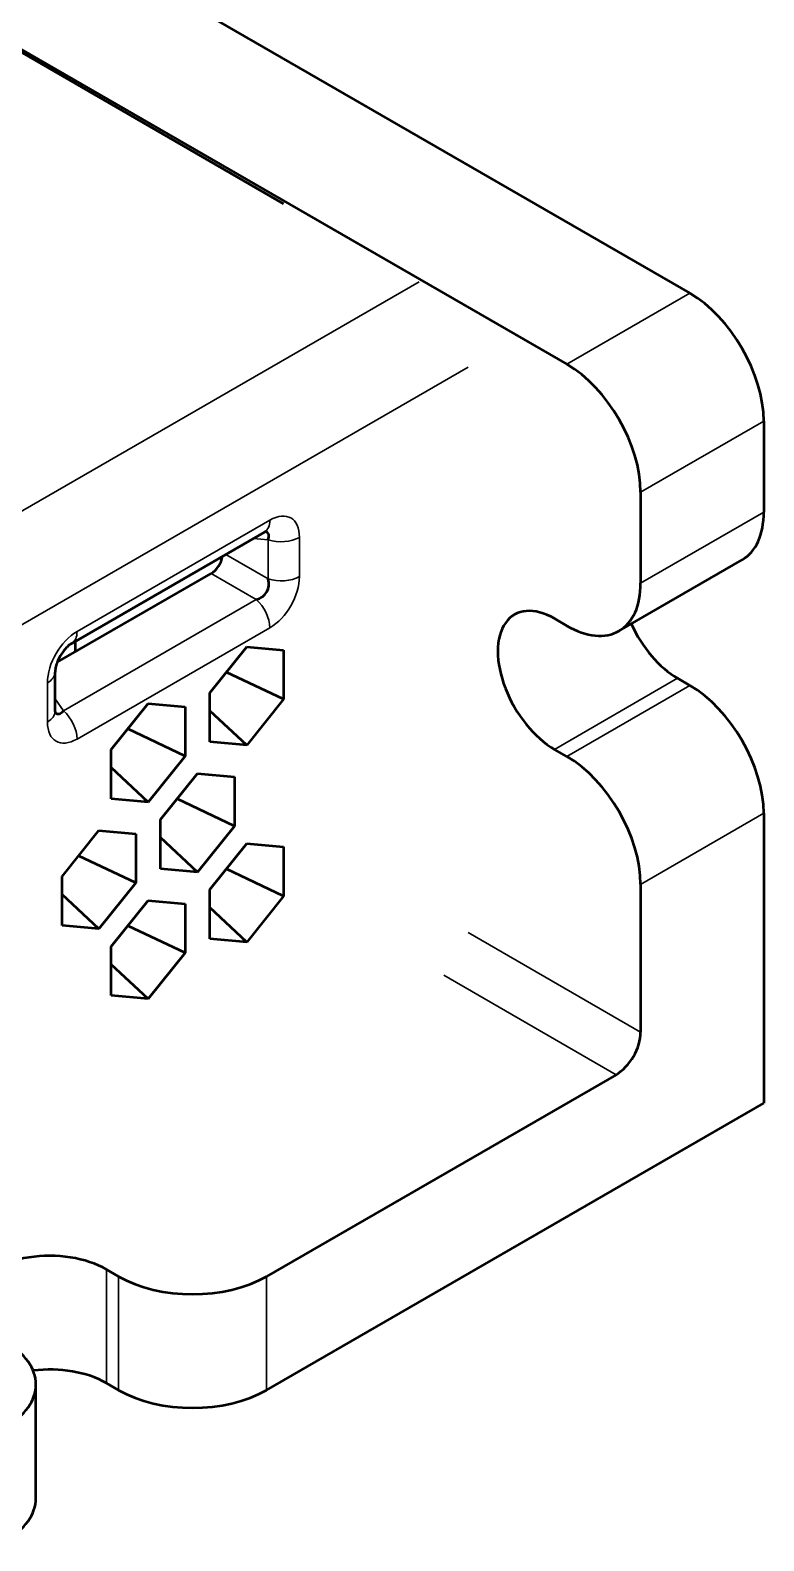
# Model space of a CAD drawing. Header units: millimetres. Extents: x 29 to 1149, y -40 to 354.
# Drawn here: x 397.44 to 418.5, y 232.02 to 275.42 of the extents above; entities that cross this region are included whole.
import ezdxf

# ---------------------------------------------------------------- set-up
doc = ezdxf.new("R2010")
doc.units = ezdxf.units.MM
doc.header["$LTSCALE"] = 1.2
doc.layers.add('외형선(ISO)', color=7, linetype='Continuous', lineweight=50)
doc.layers.add('좁은 외형선(ISO)', color=7, linetype='Continuous', lineweight=35)

msp = doc.modelspace()

# ---------------------------------------------------------------- linework, layer by layer
at = {"layer": '외형선(ISO)', "color": 7}
for p, q in [((327.9933, 318.8915), (416.3816, 267.8604)), ((404.7143, 270.4324), (388.0265, 280.067)), ((388.0973, 280.1079), (412.8461, 265.8192)), ((418.5029, 264.1862), (418.5029, 261.5734)), ((414.9674, 262.145), (414.9674, 259.5322)), ((404.1632, 260.9964), (398.6282, 257.8008)), ((414.3461, 258.1588), (417.8816, 260.2001)), ((398.2146, 257.2623), (402.6291, 259.811)), ((412.4925, 258.5115), (412.8461, 258.3074)), ((398.7396, 257.5654), (398.7364, 257.8633)), ((402.5931, 256.3839), (403.6537, 257.7034)), ((403.6537, 257.7034), (404.7144, 257.6087)), ((404.7144, 257.6087), (404.7144, 256.1945)), ((398.1503, 255.8481), (398.1503, 256.973)), ((404.7144, 256.1945), (403.0683, 256.9751)), ((416.028, 256.7969), (416.3816, 256.5928)), ((399.7647, 254.7509), (400.8253, 256.0704)), ((400.8253, 256.0704), (401.886, 255.9757)), ((402.5931, 254.9697), (402.5931, 256.3839)), ((404.7144, 256.1945), (403.6537, 254.875)), ((401.886, 255.9757), (401.886, 254.5615)), ((403.6537, 254.875), (402.5931, 255.8663)), ((401.886, 254.5615), (400.2398, 255.3421)), ((403.6537, 254.875), (402.5931, 254.9697)), ((399.7647, 253.3367), (399.7647, 254.7509)), ((401.886, 254.5615), (400.8253, 253.242)), ((412.8461, 254.5515), (412.4925, 254.7557)), ((400.8253, 253.242), (399.7647, 254.2333)), ((401.1789, 252.739), (402.2395, 254.0585)), ((402.2395, 254.0585), (403.3002, 253.9638)), ((403.3002, 253.9638), (403.3002, 252.5496)), ((400.8253, 253.242), (399.7647, 253.3367)), ((403.3002, 252.5496), (401.654, 253.3302)), ((401.1789, 251.3248), (401.1789, 252.739)), ((418.5029, 252.9185), (418.5029, 244.5903)), ((398.3504, 251.106), (399.4111, 252.4255)), ((399.4111, 252.4255), (400.4718, 252.3308)), ((400.4718, 252.3308), (400.4718, 250.9166)), ((402.2395, 251.2301), (401.1789, 252.2214)), ((403.3002, 252.5496), (402.2395, 251.2301)), ((402.5931, 250.7271), (403.6537, 252.0466)), ((403.6537, 252.0466), (404.7144, 251.9518)), ((404.7144, 251.9518), (404.7144, 250.5376)), ((400.4718, 250.9166), (398.8256, 251.6972)), ((402.2395, 251.2301), (401.1789, 251.3248)), ((404.7144, 250.5376), (403.0683, 251.3182)), ((398.3504, 249.6918), (398.3504, 251.106)), ((400.4718, 250.9166), (399.4111, 249.5971)), ((414.9674, 250.8773), (414.9674, 246.6315)), ((399.4111, 249.5971), (398.3504, 250.5884)), ((402.5931, 249.3129), (402.5931, 250.7271)), ((404.7144, 250.5376), (403.6537, 249.2182)), ((399.7647, 249.0941), (400.8253, 250.4136)), ((400.8253, 250.4136), (401.886, 250.3188)), ((401.886, 250.3188), (401.886, 248.9046)), ((403.6537, 249.2182), (402.5931, 250.2094)), ((399.4111, 249.5971), (398.3504, 249.6918)), ((401.886, 248.9046), (400.2398, 249.6852)), ((403.6537, 249.2182), (402.5931, 249.3129)), ((399.7647, 247.6799), (399.7647, 249.0941)), ((401.886, 248.9046), (400.8253, 247.5851)), ((400.8253, 247.5851), (399.7647, 248.5764)), ((400.8253, 247.5851), (399.7647, 247.6799)), ((414.2603, 245.4068), (404.2194, 239.6097)), ((404.2194, 236.3437), (418.5029, 244.5903)), ((399.6232, 239.8138), (399.9767, 239.6097)), ((399.9767, 236.3437), (399.6232, 236.5478)), ((397.6027, 233.241), (397.6027, 236.507))]:
    msp.add_line(p, q, dxfattribs=at)
for centre, major_axis, ratio, start_param, end_param in [((416.3816, 265.4109), (1.5, -2.5981), 0.5773503, 0.7853982, 2.3561945), ((412.8461, 263.3697), (1.5, -2.5981), 0.5773503, 0.7853982, 2.3561945), ((416.3816, 262.7982), (1.5, -2.5981), 0.5773503, 0, 0.7853982), ((403.7904, 261.6421), (0.3728, -0.6456), 0.5773532, 0, 0.0012634), ((403.7293, 260.554), (0.5382, 0.4124), 0.3985459, 5.6952193, 6.5946615), ((402.6046, 260.2195), (-0.25, -0.433), 0.6174091, 0.818914, 2.0944905), ((403.7293, 259.5702), (0.5042, -0.2911), 0.8588101, 5.5313101, 7.035069), ((412.8461, 260.7569), (1.5, -2.5981), 0.5773503, 5.4977871, 7.0685835), ((412.4925, 256.6336), (-1.15, 1.9919), 0.5773503, 5.4977871, 8.6393798), ((416.028, 258.6748), (1.15, -1.9919), 0.5773503, 4.5401859, 5.4977871), ((398.2554, 258.4464), (0.3728, -0.6456), 0.5773532, 6.2819189, 6.2831853), ((397.4047, 256.973), (0.7455, 0), 0.5773503, 0, 0.0012664), ((416.3816, 254.1433), (1.5, -2.5981), 0.5773503, 0.7853982, 2.3561945), ((397.4047, 255.8481), (0.7455, 0), 0.5773503, 6.2819219, 6.2831853), ((398.3165, 256.4451), (-0.0881, -0.6723), 0.3985451, 5.9717137, 6.8711484), ((412.8461, 252.1021), (1.5, -2.5981), 0.5773503, 0.7853982, 2.3561945), ((414.2603, 246.2233), (-0.5, -0.866), 0.5773503, 0.7853982, 2.3561945), ((397.9968, 238.8748), (-2.3, 0), 0.5773503, 3.9269908, 7.0685835), ((402.098, 240.8344), (-3, 0), 0.5773503, 0.7853982, 2.3561945), ((394.6027, 236.507), (3, 0), 0.5773503, 5.4977871, 7.0685835), ((397.9968, 235.6088), (-2.3, 0), 0.5773503, 3.9269908, 4.9206932), ((402.098, 237.5684), (-3, 0), 0.5773503, 0.7853982, 2.3561945), ((394.6027, 233.241), (3, 0), 0.5773503, 5.4977871, 6.2831853)]:
    msp.add_ellipse(centre, major_axis=major_axis, ratio=ratio, start_param=start_param, end_param=end_param, dxfattribs=at)
for points, knots in [([(404.2074, 261.0173), (404.2074, 261.0173), (404.205, 261.0167), (404.193, 261.0121), (404.1804, 261.0065), (404.1636, 260.9967)], [0.024291156, 0.024291156, 0.024291156, 0.024291156, 0.033243947, 0.033243947, 0.046246358, 0.046246358, 0.046246358, 0.046246358]), ([(398.6277, 257.8005), (398.6064, 257.7883), (398.5789, 257.7697), (398.5208, 257.7214), (398.4901, 257.6922), (398.4292, 257.6256), (398.3983, 257.5873), (398.3376, 257.5023), (398.3075, 257.454), (398.2527, 257.3526), (398.2279, 257.2981), (398.1892, 257.1951), (398.1746, 257.1451), (398.1569, 257.062), (398.1525, 257.0267), (398.1505, 256.9897), (398.1502, 256.9812), (398.1503, 256.9735)], [0, 0, 0, 0, 0.01660401, 0.01660401, 0.03186707, 0.03186707, 0.04717237, 0.04717237, 0.06391485, 0.06391485, 0.0818001, 0.0818001, 0.09922409, 0.09922409, 0.11495309, 0.11495309, 0.12015912, 0.12015912, 0.12015912, 0.12015912]), ([(398.1503, 255.8476), (398.1502, 255.8265), (398.1519, 255.8123), (398.1537, 255.8012), (398.1543, 255.7994), (398.1543, 255.7994)], [0, 0, 0, 0, 0.014077353, 0.014077353, 0.021936082, 0.021936082, 0.021936082, 0.021936082])]:
    msp.add_open_spline(points, degree=3, knots=knots, dxfattribs=at)
at = {"layer": '좁은 외형선(ISO)', "color": 7}
for p, q in [((408.6034, 268.187), (350.9745, 234.9147)), ((416.3816, 267.8604), (412.8461, 265.8192)), ((352.3887, 232.4652), (410.0176, 265.7376)), ((414.9674, 262.145), (418.5029, 264.1862)), ((398.7826, 258.1421), (404.3176, 261.3377)), ((418.5029, 261.5734), (414.9674, 259.5322)), ((405.1683, 260.8466), (405.1683, 259.7217)), ((403.8498, 260.8155), (404.2683, 260.7781)), ((404.2683, 259.6533), (404.2683, 260.7781)), ((404.2683, 259.6533), (403.0526, 260.3552)), ((402.6291, 259.811), (403.9268, 259.0618)), ((398.3919, 255.8662), (403.9268, 259.0618)), ((404.3176, 258.2482), (398.7826, 255.0526)), ((397.9319, 255.5438), (397.9319, 256.6686)), ((416.028, 256.7969), (412.4925, 254.7557)), ((416.3816, 256.5928), (412.8461, 254.5515)), ((398.3919, 255.8662), (398.1503, 256.2099)), ((414.9674, 250.8773), (418.5029, 252.9185)), ((410.0176, 249.4893), (414.9674, 246.6315)), ((414.2603, 245.4068), (409.3105, 248.2645)), ((399.6232, 239.8138), (399.6232, 236.5478)), ((399.9767, 239.6097), (399.9767, 236.3437)), ((404.2194, 236.3437), (404.2194, 239.6097))]:
    msp.add_line(p, q, dxfattribs=at)
for centre, major_axis, ratio, start_param, end_param in [((403.7904, 261.6421), (0.3728, -0.6456), 0.5773532, 0.0012634, 0.7853956), ((404.2565, 260.2496), (0.666, 1.1535), 0.5398851, 5.5313037, 7.0350625), ((404.6411, 261.1509), (-0.7455, 0), 0.5773503, 1.0472026, 2.3561996), ((404.6411, 260.0261), (-0.7455, 0), 0.5773503, 1.0472026, 2.3561996), ((404.2565, 259.2658), (-0.6228, -1.0787), 0.6174091, 0.818914, 2.3226728), ((403.7904, 258.5526), (0.3728, -0.6456), 0.5773532, 0.7853956, 2.0943926), ((398.8437, 257.1245), (-0.6228, -1.0787), 0.6174091, 3.9605066, 5.4642655), ((398.2554, 258.4464), (0.3728, -0.6456), 0.5773532, 0, 0.7853956), ((397.4047, 256.973), (0.7455, 0), 0.5773503, 5.4977922, 6.2831853), ((397.4047, 255.8481), (0.7455, 0), 0.5773503, 5.4977922, 6.2819219), ((398.2554, 255.357), (0.3728, -0.6456), 0.5773532, 0.7853956, 2.0943926), ((398.8437, 256.1407), (-0.666, -1.1535), 0.5398851, 5.5313037, 7.0350625)]:
    msp.add_ellipse(centre, major_axis=major_axis, ratio=ratio, start_param=start_param, end_param=end_param, dxfattribs=at)

doc.saveas('drawing.dxf')
